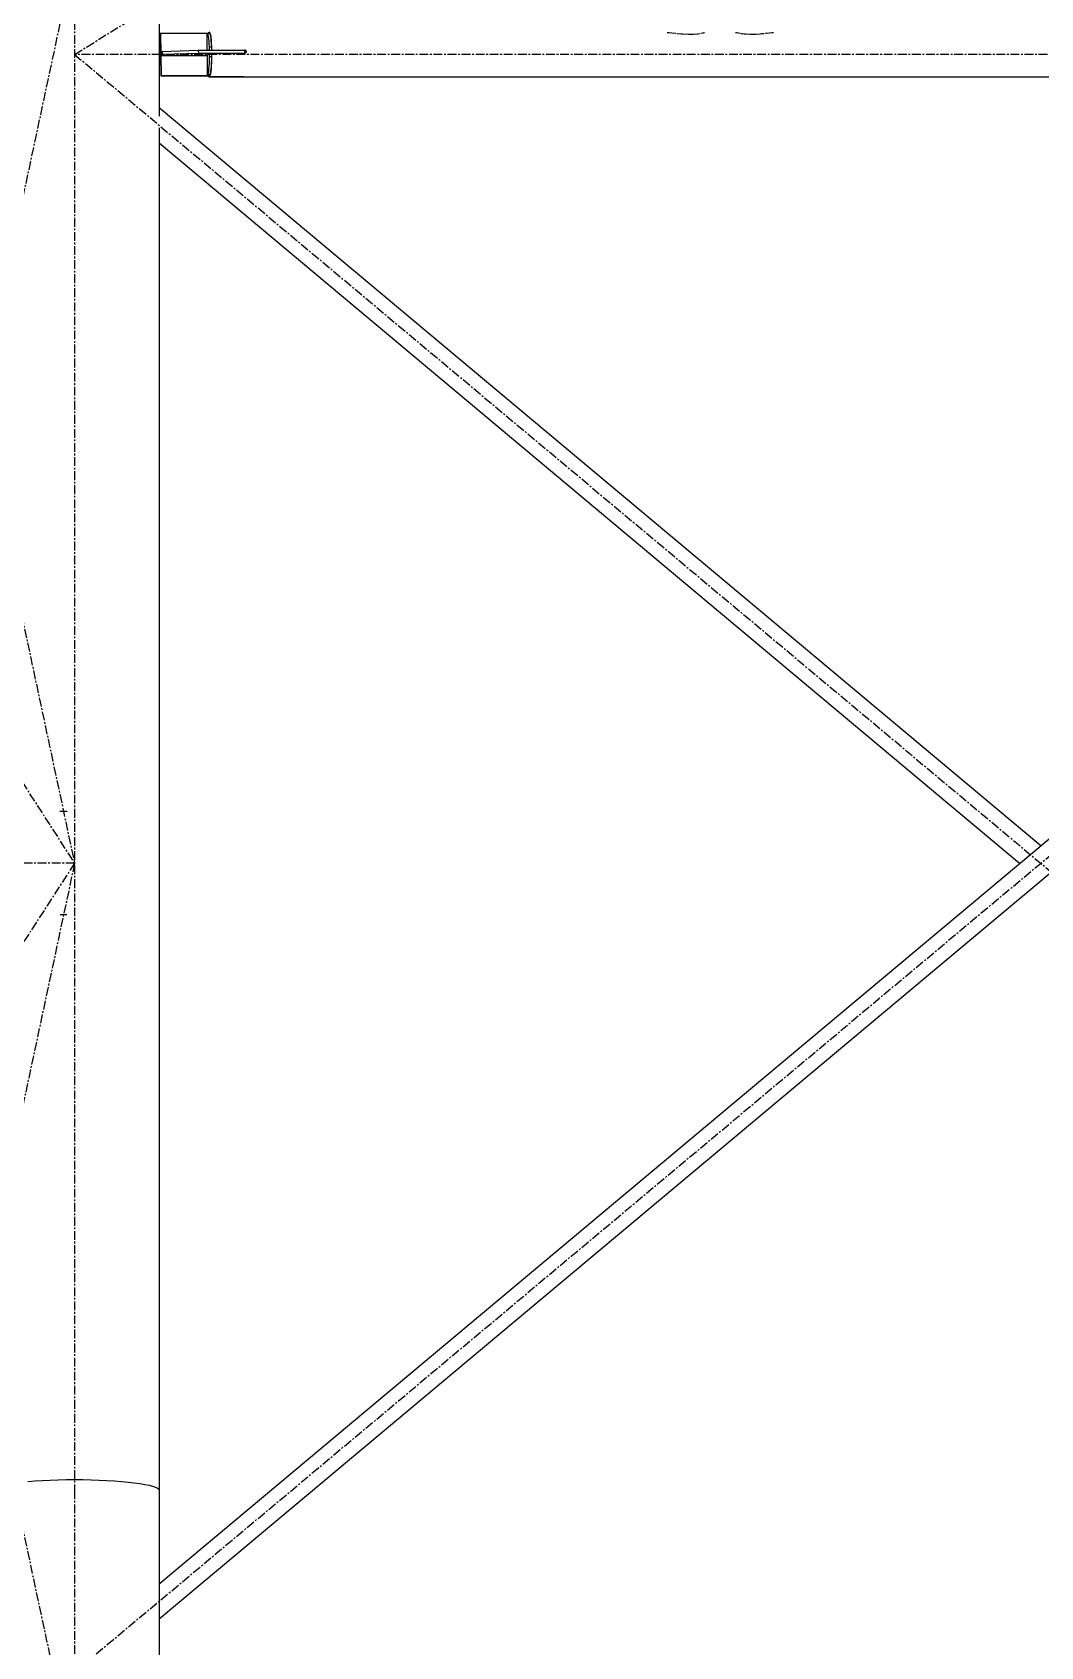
# Model space of a CAD drawing. Header units: millimetres. Extents: x 5143 to 30813, y 232 to 21408.
# Drawn here: x 23392 to 24302, y 14213 to 15670 of the extents above; entities that cross this region are included whole.
import ezdxf

# ---------------------------------------------------------------- set-up
doc = ezdxf.new("R2010")
doc.units = ezdxf.units.MM
doc.header["$LTSCALE"] = 0.25
doc.linetypes.add('CENTER', pattern=[50.8, 31.75, -6.35, 6.35, -6.35])
doc.linetypes.add('XKITLINE00', pattern=[0])

msp = doc.modelspace()

# ---------------------------------------------------------------- linework, layer by layer
at = {"color": 8, "linetype": 'CENTER'}
for p, q in [((23430, 16010.7), (23430, 14354.3)), ((23430, 15650.3), (23721, 15830.3)), ((22900, 15740.3), (23430, 14920.3)), ((23430, 15740.3), (23255, 14920.3)), ((23430, 15650.3), (25173.6, 14190.3)), ((23430, 14190.3), (25173.6, 15650.3)), ((24815.9, 15650.3), (23430, 15650.3)), ((23342.5, 15330.3), (23430, 14920.3)), ((23423, 14967.1), (23417, 14967.1)), ((23430, 14920.3), (22900, 14100.3)), ((23430, 14920.3), (22900, 14920.3)), ((23255, 14920.3), (23430, 14100.3)), ((23430, 14920.3), (23342.5, 14510.3)), ((23423.1, 14873.8), (23417.1, 14873.8)), ((23430, 14354.3), (23430, 12689.5))]:
    msp.add_line(p, q, dxfattribs=at)
at = {"color": 8, "linetype": 'XKITLINE00'}
for p, q in [((23506.2, 15886.2), (23506.2, 15594.7)), ((23507.5, 15669.6), (23507.3, 15669.3)), ((23507.3, 15669.3), (23507.8, 15631)), ((23507.5, 15669.6), (23508.1, 15631.3)), ((23507.5, 15669.6), (23549.3, 15669.6)), ((23549.3, 15669.6), (23551.2, 15669.6)), ((23549.3, 15669.6), (23549.5, 15654.2)), ((23549.3, 15669.6), (23549.6, 15669.6)), ((23549.6, 15669.6), (23551.6, 15669.6)), ((23549.6, 15669.6), (23550, 15669)), ((23550, 15669), (23550.3, 15668)), ((23550.3, 15668), (23550.6, 15666.5)), ((23550.6, 15666.5), (23550.9, 15664.6)), ((23550.9, 15670.2), (23550.7, 15669.6)), ((23550.9, 15670.2), (23551.2, 15670.2)), ((23550.9, 15670.2), (23550.9, 15669.6)), ((23550.9, 15664.6), (23551.1, 15662.3)), ((23551.2, 15670.5), (23551.3, 15669.6)), ((23551.2, 15669.6), (23551.6, 15669.6)), ((23551.4, 15670.6), (23551.8, 15670.3)), ((23551.6, 15669.6), (23552, 15669)), ((23551.8, 15670.3), (23552.2, 15669.4)), ((23552, 15669), (23552.3, 15668)), ((23552.2, 15669.4), (23552.6, 15667.9)), ((23552.3, 15668), (23552.6, 15666.5)), ((23552.6, 15667.9), (23552.9, 15665.8)), ((23552.6, 15666.5), (23552.9, 15664.6)), ((23552.9, 15665.8), (23553.2, 15663.3)), ((23552.9, 15664.6), (23553.1, 15662.3)), ((23964.6, 15670.2), (23966.4, 15670.1)), ((23966.4, 15670.1), (23968.8, 15669.8)), ((23968.8, 15669.8), (23972.6, 15669.4)), ((23973.6, 15669.3), (23973.8, 15669.3)), ((23973.8, 15669.3), (23977.6, 15669)), ((23977.6, 15669), (23978.9, 15668.9)), ((23978.9, 15668.9), (23984, 15668.6)), ((23984, 15668.6), (23988.5, 15668.7)), ((23988.5, 15668.7), (23992.2, 15669)), ((23992.2, 15669), (23992.4, 15669)), ((23992.4, 15669), (23994.6, 15669.3)), ((23995.3, 15669.4), (23997.5, 15669.9)), ((23997.5, 15669.9), (23997.8, 15670.1)), ((23997.8, 15670.1), (23998.5, 15670.2)), ((24026.5, 15670.2), (24026.9, 15670.2)), ((24026.9, 15670.2), (24027.5, 15670.1)), ((24027.5, 15670.1), (24029, 15669.7)), ((24029, 15669.7), (24030.7, 15669.4)), ((24031.3, 15669.3), (24032, 15669.2)), ((24032, 15669.2), (24034.1, 15669)), ((24034.1, 15669), (24035.6, 15668.8)), ((24035.6, 15668.8), (24039.9, 15668.6)), ((24039.9, 15668.6), (24044.7, 15668.7)), ((24044.7, 15668.7), (24048.8, 15669)), ((24048.8, 15669), (24049.8, 15669.1)), ((24049.8, 15669.1), (24052.4, 15669.3)), ((24053.6, 15669.4), (24054.7, 15669.5)), ((24054.7, 15669.5), (24059.1, 15670.1)), ((24059.1, 15670.1), (24059.4, 15670.1)), ((24059.4, 15670.1), (24060.8, 15670.2)), ((23508.9, 15652.9), (23507.8, 15651.7)), ((23507.8, 15651.7), (23507.8, 15649.2)), ((23509, 15650.5), (23507.8, 15649.2)), ((23508.9, 15652.9), (23541.6, 15654)), ((23508.9, 15652.9), (23509, 15650.5)), ((23509, 15650.5), (23541.7, 15651.5)), ((23541.6, 15654), (23551.6, 15654)), ((23541.6, 15654), (23541.7, 15651.5)), ((23541.7, 15651.5), (23551.6, 15651.5)), ((23549.5, 15654.2), (23549.5, 15654)), ((23551.6, 15651.5), (23549.8, 15649.5)), ((23551.1, 15662.3), (23551.3, 15659.8)), ((23551.3, 15659.8), (23551.5, 15657)), ((23551.5, 15657), (23553.5, 15657)), ((23551.5, 15657), (23551.6, 15654)), ((23551.6, 15654), (23553.6, 15654)), ((23551.6, 15654), (23551.6, 15654)), ((23551.6, 15651.5), (23551.6, 15648.4)), ((23551.6, 15651.5), (23553.6, 15651.5)), ((23553.1, 15662.3), (23553.3, 15659.8)), ((23553.2, 15663.3), (23553.4, 15660.4)), ((23553.3, 15659.8), (23553.5, 15657)), ((23553.4, 15660.4), (23553.6, 15657.2)), ((23553.5, 15657), (23553.6, 15654)), ((23553.6, 15657.2), (23553.7, 15654.2)), ((23553.7, 15654.2), (23553.6, 15654.1)), ((23553.6, 15654), (23583.3, 15654)), ((23553.6, 15654), (23583.4, 15654)), ((23553.6, 15654), (23553.6, 15654)), ((23553.7, 15651.5), (23553.6, 15651.4)), ((23553.6, 15651.5), (23553.7, 15651.5)), ((23553.6, 15651.5), (23553.6, 15648.4)), ((23553.7, 15654.2), (23583.5, 15654.2)), ((23553.7, 15651.5), (23583.5, 15651.5)), ((23553.7, 15651.5), (23553.7, 15650.3)), ((23553.7, 15650.3), (23553.7, 15646.7)), ((23581.3, 15654), (23581.3, 15654)), ((23583.5, 15654.2), (23583.3, 15654)), ((23583.3, 15654), (23583.7, 15654)), ((23583.4, 15654), (23583.4, 15651.5)), ((23583.5, 15654.2), (23583.8, 15654.1)), ((23583.5, 15651.5), (23583.9, 15651.5)), ((23583.8, 15654.1), (23583.7, 15654)), ((23583.7, 15654), (23584, 15653.8)), ((23583.8, 15654.1), (23584.1, 15654)), ((23583.9, 15651.5), (23584.2, 15651.7)), ((23584, 15653.8), (23584.3, 15653.6)), ((23584.1, 15654), (23584.4, 15653.8)), ((23584.2, 15651.7), (23584.5, 15651.9)), ((23584.3, 15653.6), (23584.3, 15653.6)), ((23584.3, 15653.6), (23584.5, 15653.4)), ((23584.4, 15653.8), (23584.6, 15653.5)), ((23584.5, 15652), (23584.4, 15651.8)), ((23584.5, 15653.4), (23584.7, 15653)), ((23584.7, 15652.3), (23584.5, 15652)), ((23584.7, 15652.2), (23584.5, 15651.9)), ((23584.6, 15653.5), (23584.8, 15653.2)), ((23584.7, 15653), (23584.7, 15652.7)), ((23584.7, 15652.7), (23584.7, 15652.3)), ((23584.8, 15652.5), (23584.7, 15652.2)), ((23584.8, 15653.2), (23584.8, 15652.8)), ((23584.8, 15652.8), (23584.8, 15652.5)), ((23507.8, 15649.2), (23549.8, 15649.2)), ((23549.8, 15649.5), (23549.6, 15646.7)), ((23549.6, 15646.7), (23549.8, 15631.2)), ((23550.8, 15635.1), (23550.5, 15633.4)), ((23551, 15637.2), (23550.8, 15635.1)), ((23551.3, 15639.7), (23551, 15637.2)), ((23551.4, 15642.4), (23551.3, 15639.7)), ((23551.6, 15645.3), (23551.4, 15642.4)), ((23551.6, 15648.4), (23551.6, 15645.3)), ((23551.6, 15648.4), (23553.6, 15648.4)), ((23552.8, 15635.1), (23552.5, 15633.4)), ((23553, 15637.2), (23552.8, 15635.1)), ((23553.2, 15637.2), (23552.9, 15634.7)), ((23553.3, 15639.7), (23553, 15637.2)), ((23553.4, 15640.1), (23553.2, 15637.2)), ((23553.4, 15642.4), (23553.3, 15639.7)), ((23553.5, 15645.3), (23553.4, 15642.4)), ((23553.6, 15643.3), (23553.4, 15640.1)), ((23553.6, 15648.4), (23553.5, 15645.3)), ((23553.7, 15646.7), (23553.6, 15643.3)), ((23506.2, 14270), (25130.4, 15630)), ((23506.2, 14238.2), (25161.8, 15624.5)), ((23508.1, 15631.3), (23507.8, 15631)), ((23507.8, 15631), (23551.8, 15631)), ((23508.1, 15631.3), (23549.8, 15631.3)), ((23549.2, 15631), (23549.5, 15630.9)), ((23549.5, 15631), (23549.5, 15630.9)), ((23549.5, 15630.9), (23551.5, 15630.9)), ((23550.2, 15632.1), (23549.8, 15631.2)), ((23549.8, 15631.2), (23551.8, 15631.2)), ((23550.5, 15633.4), (23550.2, 15632.1)), ((23550.2, 15632.1), (23552.2, 15632.1)), ((23550.7, 15630.9), (23551, 15630.3)), ((23551, 15630.3), (23551.4, 15630)), ((23551.4, 15630), (23551.5, 15630.1)), ((23551.4, 15630), (24815.9, 15630)), ((23551.5, 15631), (23551.5, 15630.9)), ((23551.5, 15630.9), (23551.5, 15630.1)), ((23551.5, 15630.1), (23581.3, 15630.1)), ((23552.2, 15632.1), (23551.8, 15631.2)), ((23551.8, 15631.3), (23551.8, 15630.4)), ((23552.2, 15631.2), (23551.8, 15630.4)), ((23551.8, 15630.4), (23581.6, 15630.4)), ((23552.5, 15633.4), (23552.2, 15632.1)), ((23552.6, 15632.7), (23552.2, 15631.2)), ((23552.9, 15634.7), (23552.6, 15632.7)), ((23581.3, 15630.4), (23581.3, 15630.1)), ((23581.3, 15630.1), (23581.7, 15630.1)), ((23581.6, 15630.4), (23582, 15630.4)), ((23581.7, 15630.4), (23581.7, 15630.1)), ((23581.7, 15630.1), (23582, 15630.1)), ((23582, 15630.4), (23582.3, 15630.3)), ((23582, 15630.1), (23582.3, 15630.1)), ((23582.3, 15630.3), (23582.5, 15630.3)), ((23582.3, 15630.1), (23582.6, 15630.1)), ((23582.5, 15630.3), (23582.7, 15630.3)), ((23582.6, 15630.1), (23582.7, 15630.2)), ((23582.7, 15630.3), (23582.8, 15630.2)), ((23582.7, 15630.2), (23582.8, 15630.2)), ((23582.8, 15630.2), (23582.8, 15630.2)), ((23506.2, 15602.4), (24301.8, 14936.2)), ((23506.2, 15583.9), (23506.2, 14354.3)), ((23506.2, 15570.6), (24282.8, 14920.3)), ((23387.7, 14362.4), (23394.1, 14362.9)), ((23394.1, 14362.9), (23400.8, 14363.3)), ((23400.8, 14363.3), (23407.9, 14363.6)), ((23407.9, 14363.6), (23415.1, 14363.8)), ((23415.1, 14363.8), (23422.5, 14364)), ((23422.5, 14364), (23430, 14364)), ((23430, 14364), (23437.5, 14364)), ((23437.5, 14364), (23444.9, 14363.8)), ((23444.9, 14363.8), (23452.1, 14363.6)), ((23452.1, 14363.6), (23459.2, 14363.3)), ((23459.2, 14363.3), (23465.9, 14362.9)), ((23465.9, 14362.9), (23472.3, 14362.4)), ((23472.3, 14362.4), (23478.3, 14361.8)), ((23478.3, 14361.8), (23483.9, 14361.2)), ((23483.9, 14361.2), (23488.9, 14360.5)), ((23488.9, 14360.5), (23493.4, 14359.7)), ((23493.4, 14359.7), (23497.2, 14358.9)), ((23497.2, 14358.9), (23500.4, 14358)), ((23500.4, 14358), (23502.9, 14357.1)), ((23502.9, 14357.1), (23504.7, 14356.2)), ((23504.7, 14356.2), (23505.8, 14355.3)), ((23504.7, 14356.2), (23505.8, 14355.3)), ((23505.8, 14355.3), (23506.2, 14354.3)), ((23505.8, 14355.3), (23506.2, 14354.3)), ((23506.2, 14354.3), (23506.2, 12689.5))]:
    msp.add_line(p, q, dxfattribs=at)
for centre in [(23430, 15650.3), (23430, 15650.3), (23430, 15650.3), (23417, 14967.1), (23423, 14967.1), (23430, 14920.3), (23430, 14920.3), (23430, 14920.3), (23430, 14920.3), (23430, 14920.3), (23417.1, 14873.8), (23423.1, 14873.8), (23430, 14354.3), (23430, 14354.3)]:
    msp.add_circle(centre, 0.05, dxfattribs=at)

doc.saveas('drawing.dxf')
